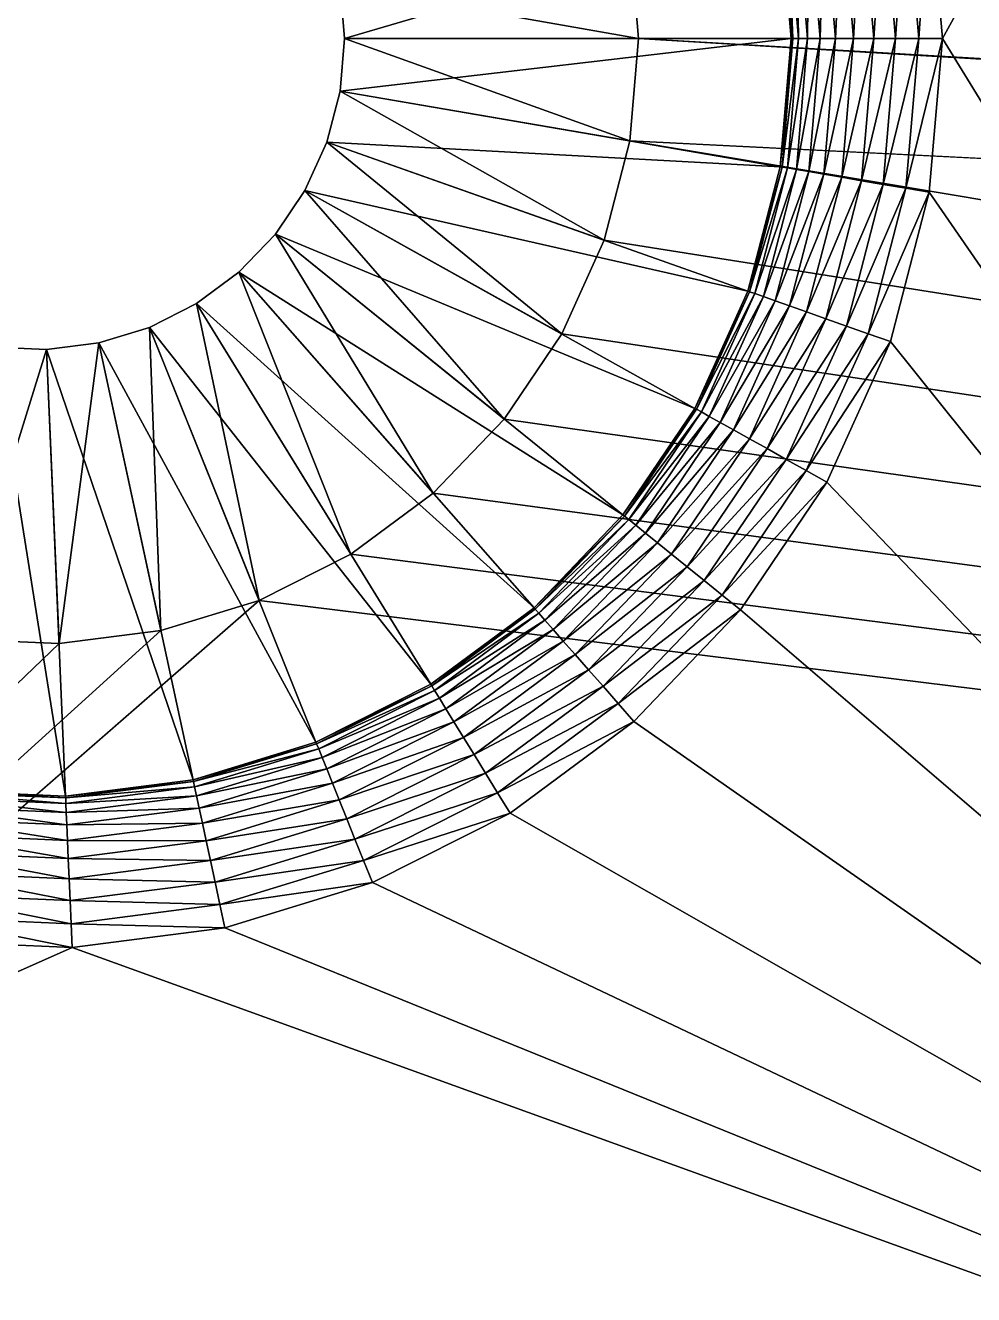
# Model space of a CAD drawing. Header units: millimetres. Extents: x 19.3 to 105.6, y 153.8 to 217.3.
# Drawn here: x 34.46 to 39.44, y 158.64 to 165.29 of the extents above; entities that cross this region are included whole.
import ezdxf

# ---------------------------------------------------------------- set-up
doc = ezdxf.new("R2010")
doc.units = ezdxf.units.MM
doc.layers.get('0').update_dxf_attribs({"color": 132, "linetype": 'CONTINUOUS'})

msp = doc.modelspace()

# ---------------------------------------------------------------- linework, layer by layer
at = {"invisible_edges": 16}
for points in [[(44.3479, 174.436, 19.0436), (39.2742, 165.2222, 19.0436), (39.2056, 166.0281, 19.0436)], [(44.3479, 156.9735, 19.0436), (39.2742, 165.2222, 19.0436), (44.3479, 174.436, 19.0436)], [(35.1743, 168.3259, 21.4312), (87.3128, 164.4221, 21.4312), (34.6401, 168.3943, 21.4312)], [(34.6401, 168.3943, 21.4312), (87.3128, 164.4221, 21.4312), (87.2218, 164.9529, 21.4312)], [(34.6401, 168.3943, 21.4312), (87.2218, 164.9529, 21.4312), (87.2218, 165.4914, 21.4312)], [(87.3128, 164.4221, 21.4312), (35.1743, 168.3259, 21.4312), (35.6892, 168.1682, 21.4312)], [(35.6892, 168.1682, 21.4312), (36.1701, 167.9258, 21.4312), (87.3128, 164.4221, 21.4312)], [(87.3128, 164.4221, 21.4312), (36.1701, 167.9258, 21.4312), (36.603, 167.6055, 21.4312)], [(88.4974, 162.6695, 21.4312), (88.0932, 163.0252, 21.4312), (36.603, 167.6055, 21.4312)], [(36.603, 167.6055, 21.4312), (88.0932, 163.0252, 21.4312), (87.7549, 163.4442, 21.4312)], [(36.9756, 167.2168, 21.4312), (89.4557, 162.1863, 21.4312), (36.603, 167.6055, 21.4312)], [(36.603, 167.6055, 21.4312), (89.4557, 162.1863, 21.4312), (88.956, 162.3871, 21.4312)], [(36.603, 167.6055, 21.4312), (88.956, 162.3871, 21.4312), (88.4974, 162.6695, 21.4312)], [(87.3128, 164.4221, 21.4312), (36.603, 167.6055, 21.4312), (87.4922, 163.9144, 21.4312)], [(87.4922, 163.9144, 21.4312), (36.603, 167.6055, 21.4312), (87.7549, 163.4442, 21.4312)], [(36.9756, 167.2168, 21.4312), (37.2772, 166.7706, 21.4312), (89.4557, 162.1863, 21.4312)], [(89.4557, 162.1863, 21.4312), (37.2772, 166.7706, 21.4312), (37.499, 166.2799, 21.4312)], [(37.499, 166.2799, 21.4312), (37.6347, 165.7587, 21.4312), (89.4557, 162.1863, 21.4312)], [(38.8505, 165.9672, 18.9571), (38.8077, 165.2222, 18.8921), (38.7458, 165.9492, 18.8921)], [(38.9139, 165.2222, 18.9571), (38.8077, 165.2222, 18.8921), (38.8505, 165.9672, 18.9571)], [(38.9639, 165.9866, 19.0048), (38.9139, 165.2222, 18.9571), (38.8505, 165.9672, 18.9571)], [(39.0289, 165.2222, 19.0048), (38.9139, 165.2222, 18.9571), (38.9639, 165.9866, 19.0048)], [(39.0832, 166.0071, 19.0339), (39.0289, 165.2222, 19.0048), (38.9639, 165.9866, 19.0048)], [(39.1501, 165.2222, 19.0339), (39.0289, 165.2222, 19.0048), (39.0832, 166.0071, 19.0339)], [(39.2056, 166.0281, 19.0436), (39.1501, 165.2222, 19.0339), (39.0832, 166.0071, 19.0339)], [(39.2742, 165.2222, 19.0436), (39.1501, 165.2222, 19.0339), (39.2056, 166.0281, 19.0436)], [(38.4616, 165.9005, 18.4952), (38.4902, 165.2222, 18.3741), (38.4329, 165.8956, 18.3741)], [(38.5086, 165.9086, 18.6103), (38.5193, 165.2222, 18.4952), (38.4616, 165.9005, 18.4952)], [(38.5193, 165.2222, 18.4952), (38.4902, 165.2222, 18.3741), (38.4616, 165.9005, 18.4952)], [(38.5727, 165.9196, 18.7165), (38.567, 165.2222, 18.6103), (38.5086, 165.9086, 18.6103)], [(38.567, 165.2222, 18.6103), (38.5193, 165.2222, 18.4952), (38.5086, 165.9086, 18.6103)], [(38.6321, 165.2222, 18.7165), (38.567, 165.2222, 18.6103), (38.5727, 165.9196, 18.7165)], [(38.6524, 165.9332, 18.8112), (38.6321, 165.2222, 18.7165), (38.5727, 165.9196, 18.7165)], [(38.713, 165.2222, 18.8112), (38.6321, 165.2222, 18.7165), (38.6524, 165.9332, 18.8112)], [(38.7458, 165.9492, 18.8921), (38.713, 165.2222, 18.8112), (38.6524, 165.9332, 18.8112)], [(38.8077, 165.2222, 18.8921), (38.713, 165.2222, 18.8112), (38.7458, 165.9492, 18.8921)], [(36.1139, 165.498, 15.8687), (38.4233, 165.8939, 15.8687), (36.1373, 165.2222, 15.8687)], [(36.1373, 165.2222, 15.8687), (38.4233, 165.8939, 15.8687), (38.4805, 165.2222, 15.8687)], [(38.4329, 165.8956, 18.3741), (38.4805, 165.2222, 18.2499), (38.4233, 165.8939, 18.2499)], [(38.4805, 165.2222, 18.2499), (38.4805, 165.2222, 15.8687), (38.4233, 165.8939, 15.8687)], [(38.4805, 165.2222, 18.2499), (38.4233, 165.8939, 15.8687), (38.4233, 165.8939, 18.2499)], [(38.4902, 165.2222, 18.3741), (38.4805, 165.2222, 18.2499), (38.4329, 165.8956, 18.3741)], [(36.1139, 165.498, 19.9326), (37.6804, 165.2222, 19.9326), (37.6347, 165.7587, 19.9326)], [(89.4557, 162.1863, 21.4312), (37.6347, 165.7587, 21.4312), (37.6804, 165.2222, 21.4312)], [(37.6804, 165.2222, 19.9326), (37.6804, 165.2222, 21.4312), (37.6347, 165.7587, 21.4312)], [(37.6804, 165.2222, 19.9326), (37.6347, 165.7587, 21.4312), (37.6347, 165.7587, 19.9326)], [(36.1139, 165.498, 19.9326), (36.1139, 165.498, 15.8687), (36.1373, 165.2222, 15.8687)], [(36.1139, 165.498, 19.9326), (36.1373, 165.2222, 15.8687), (36.1373, 165.2222, 19.9326)], [(36.1373, 165.2222, 19.9326), (37.6804, 165.2222, 19.9326), (36.1139, 165.498, 19.9326)], [(36.1373, 165.2222, 15.8687), (38.4805, 165.2222, 15.8687), (36.1139, 164.9464, 15.8687)], [(36.1139, 164.9464, 15.8687), (38.4805, 165.2222, 15.8687), (38.4233, 164.5504, 15.8687)], [(36.1373, 165.2222, 19.9326), (36.1373, 165.2222, 15.8687), (36.1139, 164.9464, 15.8687)], [(36.1373, 165.2222, 19.9326), (36.1139, 164.9464, 15.8687), (36.1139, 164.9464, 19.9326)], [(36.1139, 164.9464, 19.9326), (37.6347, 164.6856, 19.9326), (36.1373, 165.2222, 19.9326)], [(36.1373, 165.2222, 19.9326), (37.6347, 164.6856, 19.9326), (37.6804, 165.2222, 19.9326)], [(89.9821, 162.0729, 21.4312), (37.6804, 165.2222, 21.4312), (37.6347, 164.6856, 21.4312)], [(37.6347, 164.6856, 19.9326), (37.6804, 165.2222, 21.4312), (37.6804, 165.2222, 19.9326)], [(37.6347, 164.6856, 19.9326), (37.6347, 164.6856, 21.4312), (37.6804, 165.2222, 21.4312)], [(89.4557, 162.1863, 21.4312), (37.6804, 165.2222, 21.4312), (89.9821, 162.0729, 21.4312)], [(38.4233, 164.5504, 18.2499), (38.4233, 164.5504, 15.8687), (38.4805, 165.2222, 15.8687)], [(38.4233, 164.5504, 18.2499), (38.4805, 165.2222, 15.8687), (38.4805, 165.2222, 18.2499)], [(38.4329, 164.5487, 18.3741), (38.4233, 164.5504, 18.2499), (38.4902, 165.2222, 18.3741)], [(38.4902, 165.2222, 18.3741), (38.4233, 164.5504, 18.2499), (38.4805, 165.2222, 18.2499)], [(38.4616, 164.5438, 18.4952), (38.4329, 164.5487, 18.3741), (38.5193, 165.2222, 18.4952)], [(38.5193, 165.2222, 18.4952), (38.4329, 164.5487, 18.3741), (38.4902, 165.2222, 18.3741)], [(38.5086, 164.5357, 18.6103), (38.4616, 164.5438, 18.4952), (38.567, 165.2222, 18.6103)], [(38.567, 165.2222, 18.6103), (38.4616, 164.5438, 18.4952), (38.5193, 165.2222, 18.4952)], [(38.5727, 164.5247, 18.7165), (38.5086, 164.5357, 18.6103), (38.6321, 165.2222, 18.7165)], [(38.6321, 165.2222, 18.7165), (38.5086, 164.5357, 18.6103), (38.567, 165.2222, 18.6103)], [(38.6524, 164.5111, 18.8112), (38.5727, 164.5247, 18.7165), (38.713, 165.2222, 18.8112)], [(38.713, 165.2222, 18.8112), (38.5727, 164.5247, 18.7165), (38.6321, 165.2222, 18.7165)], [(38.7458, 164.4951, 18.8921), (38.6524, 164.5111, 18.8112), (38.8077, 165.2222, 18.8921)], [(38.8077, 165.2222, 18.8921), (38.6524, 164.5111, 18.8112), (38.713, 165.2222, 18.8112)], [(38.8505, 164.4771, 18.9571), (38.7458, 164.4951, 18.8921), (38.9139, 165.2222, 18.9571)], [(38.9139, 165.2222, 18.9571), (38.7458, 164.4951, 18.8921), (38.8077, 165.2222, 18.8921)], [(38.9639, 164.4577, 19.0048), (38.8505, 164.4771, 18.9571), (39.0289, 165.2222, 19.0048)], [(39.0289, 165.2222, 19.0048), (38.8505, 164.4771, 18.9571), (38.9139, 165.2222, 18.9571)], [(39.0832, 164.4372, 19.0339), (38.9639, 164.4577, 19.0048), (39.1501, 165.2222, 19.0339)], [(39.1501, 165.2222, 19.0339), (38.9639, 164.4577, 19.0048), (39.0289, 165.2222, 19.0048)], [(39.2056, 164.4162, 19.0436), (39.0832, 164.4372, 19.0339), (39.2742, 165.2222, 19.0436)], [(39.2742, 165.2222, 19.0436), (39.0832, 164.4372, 19.0339), (39.1501, 165.2222, 19.0339)], [(44.3479, 156.9735, 19.0436), (39.2056, 164.4162, 19.0436), (39.2742, 165.2222, 19.0436)], [(36.1139, 164.9464, 15.8687), (38.4233, 164.5504, 15.8687), (36.0441, 164.6785, 15.8687)], [(36.1139, 164.9464, 19.9326), (36.1139, 164.9464, 15.8687), (36.0441, 164.6785, 15.8687)], [(36.1139, 164.9464, 19.9326), (36.0441, 164.6785, 15.8687), (36.0441, 164.6785, 19.9326)], [(36.0441, 164.6785, 19.9326), (37.499, 164.1644, 19.9326), (36.1139, 164.9464, 19.9326)], [(36.1139, 164.9464, 19.9326), (37.499, 164.1644, 19.9326), (37.6347, 164.6856, 19.9326)], [(36.0441, 164.6785, 15.8687), (38.2534, 163.8979, 15.8687), (35.9301, 164.4263, 15.8687)], [(36.0441, 164.6785, 19.9326), (36.0441, 164.6785, 15.8687), (35.9301, 164.4263, 15.8687)], [(36.0441, 164.6785, 19.9326), (35.9301, 164.4263, 15.8687), (35.9301, 164.4263, 19.9326)], [(35.9301, 164.4263, 19.9326), (37.2772, 163.6737, 19.9326), (36.0441, 164.6785, 19.9326)], [(36.0441, 164.6785, 15.8687), (38.4233, 164.5504, 15.8687), (38.2534, 163.8979, 15.8687)], [(36.0441, 164.6785, 19.9326), (37.2772, 163.6737, 19.9326), (37.499, 164.1644, 19.9326)], [(98.025, 154.5859, 21.4312), (37.6347, 164.6856, 21.4312), (37.499, 164.1644, 21.4312)], [(37.499, 164.1644, 19.9326), (37.499, 164.1644, 21.4312), (37.6347, 164.6856, 21.4312)], [(37.499, 164.1644, 19.9326), (37.6347, 164.6856, 21.4312), (37.6347, 164.6856, 19.9326)], [(89.9821, 162.0729, 21.4312), (37.6347, 164.6856, 21.4312), (98.025, 154.5859, 21.4312)], [(38.2534, 163.8979, 18.2499), (38.2534, 163.8979, 15.8687), (38.4233, 164.5504, 15.8687)], [(38.2534, 163.8979, 18.2499), (38.4233, 164.5504, 15.8687), (38.4233, 164.5504, 18.2499)], [(38.4329, 164.5487, 18.3741), (38.2534, 163.8979, 18.2499), (38.4233, 164.5504, 18.2499)], [(38.2626, 163.8946, 18.3741), (38.2534, 163.8979, 18.2499), (38.4329, 164.5487, 18.3741)], [(38.4616, 164.5438, 18.4952), (38.2626, 163.8946, 18.3741), (38.4329, 164.5487, 18.3741)], [(38.29, 163.8849, 18.4952), (38.2626, 163.8946, 18.3741), (38.4616, 164.5438, 18.4952)], [(38.5086, 164.5357, 18.6103), (38.29, 163.8849, 18.4952), (38.4616, 164.5438, 18.4952)], [(38.335, 163.8691, 18.6103), (38.29, 163.8849, 18.4952), (38.5086, 164.5357, 18.6103)], [(38.5727, 164.5247, 18.7165), (38.335, 163.8691, 18.6103), (38.5086, 164.5357, 18.6103)], [(38.3963, 163.8474, 18.7165), (38.335, 163.8691, 18.6103), (38.5727, 164.5247, 18.7165)], [(38.6524, 164.5111, 18.8112), (38.3963, 163.8474, 18.7165), (38.5727, 164.5247, 18.7165)], [(38.4726, 163.8204, 18.8112), (38.3963, 163.8474, 18.7165), (38.6524, 164.5111, 18.8112)], [(38.7458, 164.4951, 18.8921), (38.4726, 163.8204, 18.8112), (38.6524, 164.5111, 18.8112)], [(38.5619, 163.7889, 18.8921), (38.4726, 163.8204, 18.8112), (38.7458, 164.4951, 18.8921)], [(38.8505, 164.4771, 18.9571), (38.5619, 163.7889, 18.8921), (38.7458, 164.4951, 18.8921)], [(38.662, 163.7535, 18.9571), (38.5619, 163.7889, 18.8921), (38.8505, 164.4771, 18.9571)], [(38.9639, 164.4577, 19.0048), (38.662, 163.7535, 18.9571), (38.8505, 164.4771, 18.9571)], [(38.7705, 163.7152, 19.0048), (38.662, 163.7535, 18.9571), (38.9639, 164.4577, 19.0048)], [(39.0832, 164.4372, 19.0339), (38.7705, 163.7152, 19.0048), (38.9639, 164.4577, 19.0048)], [(38.8847, 163.6748, 19.0339), (38.7705, 163.7152, 19.0048), (39.0832, 164.4372, 19.0339)], [(39.2056, 164.4162, 19.0436), (38.8847, 163.6748, 19.0339), (39.0832, 164.4372, 19.0339)], [(35.9301, 164.4263, 15.8687), (37.9757, 163.2835, 15.8687), (35.7751, 164.1969, 15.8687)], [(35.9301, 164.4263, 19.9326), (35.9301, 164.4263, 15.8687), (35.7751, 164.1969, 15.8687)], [(35.9301, 164.4263, 19.9326), (35.7751, 164.1969, 15.8687), (35.7751, 164.1969, 19.9326)], [(35.7751, 164.1969, 19.9326), (36.9756, 163.2276, 19.9326), (35.9301, 164.4263, 19.9326)], [(35.9301, 164.4263, 15.8687), (38.2534, 163.8979, 15.8687), (37.9757, 163.2835, 15.8687)], [(35.9301, 164.4263, 19.9326), (36.9756, 163.2276, 19.9326), (37.2772, 163.6737, 19.9326)], [(39.0018, 163.6335, 19.0436), (38.8847, 163.6748, 19.0339), (39.2056, 164.4162, 19.0436)], [(39.0018, 163.6335, 19.0436), (39.2056, 164.4162, 19.0436), (44.3479, 156.9735, 19.0436)], [(35.7751, 164.1969, 15.8687), (37.5981, 162.7249, 15.8687), (35.5836, 163.9971, 15.8687)], [(35.7751, 164.1969, 19.9326), (35.7751, 164.1969, 15.8687), (35.5836, 163.9971, 15.8687)], [(35.7751, 164.1969, 19.9326), (35.5836, 163.9971, 15.8687), (35.5836, 163.9971, 19.9326)], [(35.5836, 163.9971, 19.9326), (36.603, 162.8388, 19.9326), (35.7751, 164.1969, 19.9326)], [(35.7751, 164.1969, 15.8687), (37.9757, 163.2835, 15.8687), (37.5981, 162.7249, 15.8687)], [(35.7751, 164.1969, 19.9326), (36.603, 162.8388, 19.9326), (36.9756, 163.2276, 19.9326)], [(37.499, 164.1644, 21.4312), (37.2772, 163.6737, 21.4312), (98.025, 154.5859, 21.4312)], [(37.2772, 163.6737, 19.9326), (37.2772, 163.6737, 21.4312), (37.499, 164.1644, 21.4312)], [(37.2772, 163.6737, 19.9326), (37.499, 164.1644, 21.4312), (37.499, 164.1644, 19.9326)], [(35.5836, 163.9971, 15.8687), (37.1316, 162.2381, 15.8687), (35.361, 163.8325, 15.8687)], [(35.5836, 163.9971, 19.9326), (35.5836, 163.9971, 15.8687), (35.361, 163.8325, 15.8687)], [(35.5836, 163.9971, 19.9326), (35.361, 163.8325, 15.8687), (35.361, 163.8325, 19.9326)], [(35.361, 163.8325, 19.9326), (36.1701, 162.5185, 19.9326), (35.5836, 163.9971, 19.9326)], [(35.5836, 163.9971, 15.8687), (37.5981, 162.7249, 15.8687), (37.1316, 162.2381, 15.8687)], [(35.5836, 163.9971, 19.9326), (36.1701, 162.5185, 19.9326), (36.603, 162.8388, 19.9326)], [(37.9757, 163.2835, 18.2499), (37.9757, 163.2835, 15.8687), (38.2534, 163.8979, 15.8687)], [(37.9757, 163.2835, 18.2499), (38.2534, 163.8979, 15.8687), (38.2534, 163.8979, 18.2499)], [(38.2626, 163.8946, 18.3741), (37.9757, 163.2835, 18.2499), (38.2534, 163.8979, 18.2499)], [(37.9842, 163.2787, 18.3741), (37.9757, 163.2835, 18.2499), (38.2626, 163.8946, 18.3741)], [(38.29, 163.8849, 18.4952), (37.9842, 163.2787, 18.3741), (38.2626, 163.8946, 18.3741)], [(38.0096, 163.2646, 18.4952), (37.9842, 163.2787, 18.3741), (38.29, 163.8849, 18.4952)], [(38.335, 163.8691, 18.6103), (38.0096, 163.2646, 18.4952), (38.29, 163.8849, 18.4952)], [(38.0512, 163.2413, 18.6103), (38.0096, 163.2646, 18.4952), (38.335, 163.8691, 18.6103)], [(38.3963, 163.8474, 18.7165), (38.0512, 163.2413, 18.6103), (38.335, 163.8691, 18.6103)], [(38.108, 163.2096, 18.7165), (38.0512, 163.2413, 18.6103), (38.3963, 163.8474, 18.7165)], [(38.4726, 163.8204, 18.8112), (38.108, 163.2096, 18.7165), (38.3963, 163.8474, 18.7165)], [(35.361, 163.8325, 15.8687), (36.5896, 161.8372, 15.8687), (35.1139, 163.7079, 15.8687)], [(35.361, 163.8325, 19.9326), (35.361, 163.8325, 15.8687), (35.1139, 163.7079, 15.8687)], [(35.361, 163.8325, 19.9326), (35.1139, 163.7079, 15.8687), (35.1139, 163.7079, 19.9326)], [(35.1139, 163.7079, 19.9326), (35.6892, 162.2761, 19.9326), (35.361, 163.8325, 19.9326)], [(35.361, 163.8325, 15.8687), (37.1316, 162.2381, 15.8687), (36.5896, 161.8372, 15.8687)], [(35.361, 163.8325, 19.9326), (35.6892, 162.2761, 19.9326), (36.1701, 162.5185, 19.9326)], [(38.1787, 163.1701, 18.8112), (38.108, 163.2096, 18.7165), (38.4726, 163.8204, 18.8112)], [(38.5619, 163.7889, 18.8921), (38.1787, 163.1701, 18.8112), (38.4726, 163.8204, 18.8112)], [(38.2613, 163.1239, 18.8921), (38.1787, 163.1701, 18.8112), (38.5619, 163.7889, 18.8921)], [(38.662, 163.7535, 18.9571), (38.2613, 163.1239, 18.8921), (38.5619, 163.7889, 18.8921)], [(35.1139, 163.7079, 15.8687), (35.9875, 161.5337, 15.8687), (34.8492, 163.6268, 15.8687)], [(35.1139, 163.7079, 19.9326), (35.1139, 163.7079, 15.8687), (34.8492, 163.6268, 15.8687)], [(35.1139, 163.7079, 19.9326), (34.8492, 163.6268, 15.8687), (34.8492, 163.6268, 19.9326)], [(34.8492, 163.6268, 19.9326), (35.1743, 162.1184, 19.9326), (35.1139, 163.7079, 19.9326)], [(35.1139, 163.7079, 15.8687), (36.5896, 161.8372, 15.8687), (35.9875, 161.5337, 15.8687)], [(35.1139, 163.7079, 19.9326), (35.1743, 162.1184, 19.9326), (35.6892, 162.2761, 19.9326)], [(38.3541, 163.0722, 18.9571), (38.2613, 163.1239, 18.8921), (38.662, 163.7535, 18.9571)], [(38.7705, 163.7152, 19.0048), (38.3541, 163.0722, 18.9571), (38.662, 163.7535, 18.9571)], [(38.4545, 163.016, 19.0048), (38.3541, 163.0722, 18.9571), (38.7705, 163.7152, 19.0048)], [(38.8847, 163.6748, 19.0339), (38.4545, 163.016, 19.0048), (38.7705, 163.7152, 19.0048)], [(98.025, 154.5859, 21.4312), (37.2772, 163.6737, 21.4312), (36.9756, 163.2276, 21.4312)], [(36.9756, 163.2276, 19.9326), (36.9756, 163.2276, 21.4312), (37.2772, 163.6737, 21.4312)], [(36.9756, 163.2276, 19.9326), (37.2772, 163.6737, 21.4312), (37.2772, 163.6737, 19.9326)], [(38.5602, 162.957, 19.0339), (38.4545, 163.016, 19.0048), (38.8847, 163.6748, 19.0339)], [(39.0018, 163.6335, 19.0436), (38.5602, 162.957, 19.0339), (38.8847, 163.6748, 19.0339)], [(34.2981, 163.6034, 15.8687), (34.6741, 161.2506, 15.8687), (34.0005, 161.2793, 15.8687)], [(34.2981, 163.6034, 19.9326), (34.1021, 162.0729, 19.9326), (34.5746, 163.5917, 19.9326)], [(34.5746, 163.5917, 19.9326), (34.1021, 162.0729, 19.9326), (34.6401, 162.05, 19.9326)], [(34.5746, 163.5917, 15.8687), (34.6741, 161.2506, 15.8687), (34.2981, 163.6034, 15.8687)], [(34.5746, 163.5917, 19.9326), (34.5746, 163.5917, 15.8687), (34.2981, 163.6034, 15.8687)], [(34.5746, 163.5917, 19.9326), (34.2981, 163.6034, 15.8687), (34.2981, 163.6034, 19.9326)], [(34.8492, 163.6268, 15.8687), (35.3428, 161.3363, 15.8687), (34.5746, 163.5917, 15.8687)], [(34.8492, 163.6268, 19.9326), (34.8492, 163.6268, 15.8687), (34.5746, 163.5917, 15.8687)], [(34.8492, 163.6268, 19.9326), (34.5746, 163.5917, 15.8687), (34.5746, 163.5917, 19.9326)], [(34.5746, 163.5917, 19.9326), (34.6401, 162.05, 19.9326), (34.8492, 163.6268, 19.9326)], [(34.5746, 163.5917, 15.8687), (35.3428, 161.3363, 15.8687), (34.6741, 161.2506, 15.8687)], [(34.8492, 163.6268, 19.9326), (34.6401, 162.05, 19.9326), (35.1743, 162.1184, 19.9326)], [(34.8492, 163.6268, 15.8687), (35.9875, 161.5337, 15.8687), (35.3428, 161.3363, 15.8687)], [(38.6687, 162.8964, 19.0436), (38.5602, 162.957, 19.0339), (39.0018, 163.6335, 19.0436)], [(44.3479, 156.9735, 19.0436), (38.6687, 162.8964, 19.0436), (39.0018, 163.6335, 19.0436)], [(37.5981, 162.7249, 18.2499), (37.5981, 162.7249, 15.8687), (37.9757, 163.2835, 15.8687)], [(37.5981, 162.7249, 18.2499), (37.9757, 163.2835, 15.8687), (37.9757, 163.2835, 18.2499)], [(37.9842, 163.2787, 18.3741), (37.5981, 162.7249, 18.2499), (37.9757, 163.2835, 18.2499)], [(37.6058, 162.7188, 18.3741), (37.5981, 162.7249, 18.2499), (37.9842, 163.2787, 18.3741)], [(38.0096, 163.2646, 18.4952), (37.6058, 162.7188, 18.3741), (37.9842, 163.2787, 18.3741)], [(37.6284, 162.7005, 18.4952), (37.6058, 162.7188, 18.3741), (38.0096, 163.2646, 18.4952)], [(38.0512, 163.2413, 18.6103), (37.6284, 162.7005, 18.4952), (38.0096, 163.2646, 18.4952)], [(37.6655, 162.6706, 18.6103), (37.6284, 162.7005, 18.4952), (38.0512, 163.2413, 18.6103)], [(38.108, 163.2096, 18.7165), (37.6655, 162.6706, 18.6103), (38.0512, 163.2413, 18.6103)], [(98.025, 154.5859, 21.4312), (36.9756, 163.2276, 21.4312), (36.603, 162.8388, 21.4312)], [(36.603, 162.8388, 19.9326), (36.603, 162.8388, 21.4312), (36.9756, 163.2276, 21.4312)], [(36.603, 162.8388, 19.9326), (36.9756, 163.2276, 21.4312), (36.9756, 163.2276, 19.9326)], [(37.7161, 162.6297, 18.7165), (37.6655, 162.6706, 18.6103), (38.108, 163.2096, 18.7165)], [(38.1787, 163.1701, 18.8112), (37.7161, 162.6297, 18.7165), (38.108, 163.2096, 18.7165)], [(37.779, 162.5789, 18.8112), (37.7161, 162.6297, 18.7165), (38.1787, 163.1701, 18.8112)], [(38.2613, 163.1239, 18.8921), (37.779, 162.5789, 18.8112), (38.1787, 163.1701, 18.8112)], [(37.8527, 162.5194, 18.8921), (37.779, 162.5789, 18.8112), (38.2613, 163.1239, 18.8921)], [(38.3541, 163.0722, 18.9571), (37.8527, 162.5194, 18.8921), (38.2613, 163.1239, 18.8921)], [(37.9353, 162.4527, 18.9571), (37.8527, 162.5194, 18.8921), (38.3541, 163.0722, 18.9571)], [(38.4545, 163.016, 19.0048), (37.9353, 162.4527, 18.9571), (38.3541, 163.0722, 18.9571)], [(38.0249, 162.3804, 19.0048), (37.9353, 162.4527, 18.9571), (38.4545, 163.016, 19.0048)], [(38.5602, 162.957, 19.0339), (38.0249, 162.3804, 19.0048), (38.4545, 163.016, 19.0048)], [(38.1191, 162.3043, 19.0339), (38.0249, 162.3804, 19.0048), (38.5602, 162.957, 19.0339)], [(38.6687, 162.8964, 19.0436), (38.1191, 162.3043, 19.0339), (38.5602, 162.957, 19.0339)], [(36.603, 162.8388, 21.4312), (36.1701, 162.5185, 21.4312), (98.025, 154.5859, 21.4312)], [(36.1701, 162.5185, 19.9326), (36.1701, 162.5185, 21.4312), (36.603, 162.8388, 21.4312)], [(36.1701, 162.5185, 19.9326), (36.603, 162.8388, 21.4312), (36.603, 162.8388, 19.9326)], [(38.2157, 162.2263, 19.0436), (38.1191, 162.3043, 19.0339), (38.6687, 162.8964, 19.0436)], [(44.3479, 156.9735, 19.0436), (38.2157, 162.2263, 19.0436), (38.6687, 162.8964, 19.0436)], [(37.1316, 162.2381, 18.2499), (37.1316, 162.2381, 15.8687), (37.5981, 162.7249, 15.8687)], [(37.1316, 162.2381, 18.2499), (37.5981, 162.7249, 15.8687), (37.5981, 162.7249, 18.2499)], [(37.6058, 162.7188, 18.3741), (37.1316, 162.2381, 18.2499), (37.5981, 162.7249, 18.2499)], [(37.1381, 162.2308, 18.3741), (37.1316, 162.2381, 18.2499), (37.6058, 162.7188, 18.3741)], [(37.6284, 162.7005, 18.4952), (37.1381, 162.2308, 18.3741), (37.6058, 162.7188, 18.3741)], [(37.1573, 162.209, 18.4952), (37.1381, 162.2308, 18.3741), (37.6284, 162.7005, 18.4952)], [(37.6655, 162.6706, 18.6103), (37.1573, 162.209, 18.4952), (37.6284, 162.7005, 18.4952)], [(37.1888, 162.1732, 18.6103), (37.1573, 162.209, 18.4952), (37.6655, 162.6706, 18.6103)], [(37.7161, 162.6297, 18.7165), (37.1888, 162.1732, 18.6103), (37.6655, 162.6706, 18.6103)], [(37.2318, 162.1244, 18.7165), (37.1888, 162.1732, 18.6103), (37.7161, 162.6297, 18.7165)], [(37.779, 162.5789, 18.8112), (37.2318, 162.1244, 18.7165), (37.7161, 162.6297, 18.7165)], [(37.2852, 162.0636, 18.8112), (37.2318, 162.1244, 18.7165), (37.779, 162.5789, 18.8112)], [(37.8527, 162.5194, 18.8921), (37.2852, 162.0636, 18.8112), (37.779, 162.5789, 18.8112)], [(98.025, 154.5859, 21.4312), (36.1701, 162.5185, 21.4312), (35.6892, 162.2761, 21.4312)], [(35.6892, 162.2761, 19.9326), (35.6892, 162.2761, 21.4312), (36.1701, 162.5185, 21.4312)], [(35.6892, 162.2761, 19.9326), (36.1701, 162.5185, 21.4312), (36.1701, 162.5185, 19.9326)], [(37.3478, 161.9925, 18.8921), (37.2852, 162.0636, 18.8112), (37.8527, 162.5194, 18.8921)], [(37.9353, 162.4527, 18.9571), (37.3478, 161.9925, 18.8921), (37.8527, 162.5194, 18.8921)], [(37.418, 161.9128, 18.9571), (37.3478, 161.9925, 18.8921), (37.9353, 162.4527, 18.9571)], [(38.0249, 162.3804, 19.0048), (37.418, 161.9128, 18.9571), (37.9353, 162.4527, 18.9571)], [(37.494, 161.8264, 19.0048), (37.418, 161.9128, 18.9571), (38.0249, 162.3804, 19.0048)], [(38.1191, 162.3043, 19.0339), (37.494, 161.8264, 19.0048), (38.0249, 162.3804, 19.0048)], [(37.574, 161.7355, 19.0339), (37.494, 161.8264, 19.0048), (38.1191, 162.3043, 19.0339)], [(38.2157, 162.2263, 19.0436), (37.574, 161.7355, 19.0339), (38.1191, 162.3043, 19.0339)], [(98.025, 154.5859, 21.4312), (35.6892, 162.2761, 21.4312), (26.8657, 154.5859, 21.4312)], [(26.8657, 154.5859, 21.4312), (35.6892, 162.2761, 21.4312), (35.1743, 162.1184, 21.4312)], [(35.1743, 162.1184, 19.9326), (35.1743, 162.1184, 21.4312), (35.6892, 162.2761, 21.4312)], [(35.1743, 162.1184, 19.9326), (35.6892, 162.2761, 21.4312), (35.6892, 162.2761, 19.9326)], [(36.5896, 161.8372, 18.2499), (36.5896, 161.8372, 15.8687), (37.1316, 162.2381, 15.8687)], [(36.5896, 161.8372, 18.2499), (37.1316, 162.2381, 15.8687), (37.1316, 162.2381, 18.2499)], [(37.1381, 162.2308, 18.3741), (36.5896, 161.8372, 18.2499), (37.1316, 162.2381, 18.2499)], [(36.5947, 161.8289, 18.3741), (36.5896, 161.8372, 18.2499), (37.1381, 162.2308, 18.3741)], [(37.1573, 162.209, 18.4952), (36.5947, 161.8289, 18.3741), (37.1381, 162.2308, 18.3741)], [(36.6099, 161.8042, 18.4952), (36.5947, 161.8289, 18.3741), (37.1573, 162.209, 18.4952)], [(37.1888, 162.1732, 18.6103), (36.6099, 161.8042, 18.4952), (37.1573, 162.209, 18.4952)], [(36.6349, 161.7636, 18.6103), (36.6099, 161.8042, 18.4952), (37.1888, 162.1732, 18.6103)], [(37.2318, 162.1244, 18.7165), (36.6349, 161.7636, 18.6103), (37.1888, 162.1732, 18.6103)], [(37.656, 161.6423, 19.0436), (37.574, 161.7355, 19.0339), (38.2157, 162.2263, 19.0436)], [(37.656, 161.6423, 19.0436), (38.2157, 162.2263, 19.0436), (44.3479, 156.9735, 19.0436)], [(26.8657, 154.5859, 21.4312), (35.1743, 162.1184, 21.4312), (34.6401, 162.05, 21.4312)], [(34.6401, 162.05, 19.9326), (34.6401, 162.05, 21.4312), (35.1743, 162.1184, 21.4312)], [(34.6401, 162.05, 19.9326), (35.1743, 162.1184, 21.4312), (35.1743, 162.1184, 19.9326)], [(36.669, 161.7081, 18.7165), (36.6349, 161.7636, 18.6103), (37.2318, 162.1244, 18.7165)], [(37.2852, 162.0636, 18.8112), (36.669, 161.7081, 18.7165), (37.2318, 162.1244, 18.7165)], [(34.1021, 162.0729, 21.4312), (26.8657, 154.5859, 21.4312), (34.6401, 162.05, 21.4312)], [(34.1021, 162.0729, 19.9326), (34.1021, 162.0729, 21.4312), (34.6401, 162.05, 21.4312)], [(34.1021, 162.0729, 19.9326), (34.6401, 162.05, 21.4312), (34.6401, 162.05, 19.9326)], [(36.7114, 161.6393, 18.8112), (36.669, 161.7081, 18.7165), (37.2852, 162.0636, 18.8112)], [(37.3478, 161.9925, 18.8921), (36.7114, 161.6393, 18.8112), (37.2852, 162.0636, 18.8112)], [(36.7611, 161.5586, 18.8921), (36.7114, 161.6393, 18.8112), (37.3478, 161.9925, 18.8921)], [(37.418, 161.9128, 18.9571), (36.7611, 161.5586, 18.8921), (37.3478, 161.9925, 18.8921)], [(36.8168, 161.4682, 18.9571), (36.7611, 161.5586, 18.8921), (37.418, 161.9128, 18.9571)], [(37.494, 161.8264, 19.0048), (36.8168, 161.4682, 18.9571), (37.418, 161.9128, 18.9571)], [(35.9875, 161.5337, 18.2499), (35.9875, 161.5337, 15.8687), (36.5896, 161.8372, 15.8687)], [(35.9875, 161.5337, 18.2499), (36.5896, 161.8372, 15.8687), (36.5896, 161.8372, 18.2499)], [(36.5947, 161.8289, 18.3741), (35.9875, 161.5337, 18.2499), (36.5896, 161.8372, 18.2499)], [(35.9912, 161.5246, 18.3741), (35.9875, 161.5337, 18.2499), (36.5947, 161.8289, 18.3741)], [(36.6099, 161.8042, 18.4952), (35.9912, 161.5246, 18.3741), (36.5947, 161.8289, 18.3741)], [(36.002, 161.4977, 18.4952), (35.9912, 161.5246, 18.3741), (36.6099, 161.8042, 18.4952)], [(36.6349, 161.7636, 18.6103), (36.002, 161.4977, 18.4952), (36.6099, 161.8042, 18.4952)], [(36.8771, 161.3702, 19.0048), (36.8168, 161.4682, 18.9571), (37.494, 161.8264, 19.0048)], [(37.574, 161.7355, 19.0339), (36.8771, 161.3702, 19.0048), (37.494, 161.8264, 19.0048)], [(36.0198, 161.4534, 18.6103), (36.002, 161.4977, 18.4952), (36.6349, 161.7636, 18.6103)], [(36.669, 161.7081, 18.7165), (36.0198, 161.4534, 18.6103), (36.6349, 161.7636, 18.6103)], [(36.044, 161.3931, 18.7165), (36.0198, 161.4534, 18.6103), (36.669, 161.7081, 18.7165)], [(36.7114, 161.6393, 18.8112), (36.044, 161.3931, 18.7165), (36.669, 161.7081, 18.7165)], [(36.9406, 161.2671, 19.0339), (36.8771, 161.3702, 19.0048), (37.574, 161.7355, 19.0339)], [(37.656, 161.6423, 19.0436), (36.9406, 161.2671, 19.0339), (37.574, 161.7355, 19.0339)], [(36.0742, 161.318, 18.8112), (36.044, 161.3931, 18.7165), (36.7114, 161.6393, 18.8112)], [(36.7611, 161.5586, 18.8921), (36.0742, 161.318, 18.8112), (36.7114, 161.6393, 18.8112)], [(37.0057, 161.1613, 19.0436), (36.9406, 161.2671, 19.0339), (37.656, 161.6423, 19.0436)], [(37.0057, 161.1613, 19.0436), (37.656, 161.6423, 19.0436), (44.3479, 156.9735, 19.0436)], [(35.3428, 161.3363, 18.2499), (35.3428, 161.3363, 15.8687), (35.9875, 161.5337, 15.8687)], [(35.3428, 161.3363, 18.2499), (35.9875, 161.5337, 15.8687), (35.9875, 161.5337, 18.2499)], [(35.9912, 161.5246, 18.3741), (35.3428, 161.3363, 18.2499), (35.9875, 161.5337, 18.2499)], [(35.3449, 161.3267, 18.3741), (35.3428, 161.3363, 18.2499), (35.9912, 161.5246, 18.3741)], [(36.002, 161.4977, 18.4952), (35.3449, 161.3267, 18.3741), (35.9912, 161.5246, 18.3741)], [(36.1095, 161.2301, 18.8921), (36.0742, 161.318, 18.8112), (36.7611, 161.5586, 18.8921)], [(36.8168, 161.4682, 18.9571), (36.1095, 161.2301, 18.8921), (36.7611, 161.5586, 18.8921)], [(35.351, 161.2983, 18.4952), (35.3449, 161.3267, 18.3741), (36.002, 161.4977, 18.4952)], [(36.0198, 161.4534, 18.6103), (35.351, 161.2983, 18.4952), (36.002, 161.4977, 18.4952)], [(35.3611, 161.2517, 18.6103), (35.351, 161.2983, 18.4952), (36.0198, 161.4534, 18.6103)], [(36.044, 161.3931, 18.7165), (35.3611, 161.2517, 18.6103), (36.0198, 161.4534, 18.6103)], [(36.1491, 161.1316, 18.9571), (36.1095, 161.2301, 18.8921), (36.8168, 161.4682, 18.9571)], [(36.8771, 161.3702, 19.0048), (36.1491, 161.1316, 18.9571), (36.8168, 161.4682, 18.9571)], [(35.3748, 161.1881, 18.7165), (35.3611, 161.2517, 18.6103), (36.044, 161.3931, 18.7165)], [(36.0742, 161.318, 18.8112), (35.3748, 161.1881, 18.7165), (36.044, 161.3931, 18.7165)], [(34.6741, 161.2506, 18.2499), (34.6741, 161.2506, 15.8687), (35.3428, 161.3363, 15.8687)], [(34.6741, 161.2506, 18.2499), (35.3428, 161.3363, 15.8687), (35.3428, 161.3363, 18.2499)], [(35.3449, 161.3267, 18.3741), (34.6741, 161.2506, 18.2499), (35.3428, 161.3363, 18.2499)], [(34.6745, 161.2409, 18.3741), (34.6741, 161.2506, 18.2499), (35.3449, 161.3267, 18.3741)], [(35.351, 161.2983, 18.4952), (34.6745, 161.2409, 18.3741), (35.3449, 161.3267, 18.3741)], [(35.3918, 161.109, 18.8112), (35.3748, 161.1881, 18.7165), (36.0742, 161.318, 18.8112)], [(36.1095, 161.2301, 18.8921), (35.3918, 161.109, 18.8112), (36.0742, 161.318, 18.8112)], [(36.192, 161.0248, 19.0048), (36.1491, 161.1316, 18.9571), (36.8771, 161.3702, 19.0048)], [(36.9406, 161.2671, 19.0339), (36.192, 161.0248, 19.0048), (36.8771, 161.3702, 19.0048)], [(33.9895, 161.1934, 18.6103), (33.9955, 161.2407, 18.4952), (34.6778, 161.1642, 18.6103)], [(33.9955, 161.2407, 18.4952), (33.9992, 161.2696, 18.3741), (34.6757, 161.2118, 18.4952)], [(34.6778, 161.1642, 18.6103), (33.9955, 161.2407, 18.4952), (34.6757, 161.2118, 18.4952)], [(33.9992, 161.2696, 18.3741), (34.0005, 161.2793, 18.2499), (34.6745, 161.2409, 18.3741)], [(34.6757, 161.2118, 18.4952), (33.9992, 161.2696, 18.3741), (34.6745, 161.2409, 18.3741)], [(34.0005, 161.2793, 18.2499), (34.0005, 161.2793, 15.8687), (34.6741, 161.2506, 15.8687)], [(34.0005, 161.2793, 18.2499), (34.6741, 161.2506, 15.8687), (34.6741, 161.2506, 18.2499)], [(34.6745, 161.2409, 18.3741), (34.0005, 161.2793, 18.2499), (34.6741, 161.2506, 18.2499)], [(34.6757, 161.2118, 18.4952), (34.6745, 161.2409, 18.3741), (35.351, 161.2983, 18.4952)], [(35.3611, 161.2517, 18.6103), (34.6757, 161.2118, 18.4952), (35.351, 161.2983, 18.4952)], [(34.6778, 161.1642, 18.6103), (34.6757, 161.2118, 18.4952), (35.3611, 161.2517, 18.6103)], [(35.3748, 161.1881, 18.7165), (34.6778, 161.1642, 18.6103), (35.3611, 161.2517, 18.6103)], [(36.2372, 160.9124, 19.0339), (36.192, 161.0248, 19.0048), (36.9406, 161.2671, 19.0339)], [(37.0057, 161.1613, 19.0436), (36.2372, 160.9124, 19.0339), (36.9406, 161.2671, 19.0339)], [(33.9812, 161.1289, 18.7165), (33.9895, 161.1934, 18.6103), (34.6805, 161.0992, 18.7165)], [(34.6805, 161.0992, 18.7165), (33.9895, 161.1934, 18.6103), (34.6778, 161.1642, 18.6103)], [(34.6805, 161.0992, 18.7165), (34.6778, 161.1642, 18.6103), (35.3748, 161.1881, 18.7165)], [(35.3918, 161.109, 18.8112), (34.6805, 161.0992, 18.7165), (35.3748, 161.1881, 18.7165)], [(35.4118, 161.0164, 18.8921), (35.3918, 161.109, 18.8112), (36.1095, 161.2301, 18.8921)], [(36.1491, 161.1316, 18.9571), (35.4118, 161.0164, 18.8921), (36.1095, 161.2301, 18.8921)], [(33.9709, 161.0486, 18.8112), (33.9812, 161.1289, 18.7165), (34.684, 161.0184, 18.8112)], [(34.684, 161.0184, 18.8112), (33.9812, 161.1289, 18.7165), (34.6805, 161.0992, 18.7165)], [(34.684, 161.0184, 18.8112), (34.6805, 161.0992, 18.7165), (35.3918, 161.109, 18.8112)], [(35.4118, 161.0164, 18.8921), (34.684, 161.0184, 18.8112), (35.3918, 161.109, 18.8112)], [(35.4342, 160.9126, 18.9571), (35.4118, 161.0164, 18.8921), (36.1491, 161.1316, 18.9571)], [(36.192, 161.0248, 19.0048), (35.4342, 160.9126, 18.9571), (36.1491, 161.1316, 18.9571)], [(36.2835, 160.7972, 19.0436), (36.2372, 160.9124, 19.0339), (37.0057, 161.1613, 19.0436)], [(37.0057, 161.1613, 19.0436), (44.3479, 156.9735, 19.0436), (36.2835, 160.7972, 19.0436)], [(33.9589, 160.9547, 18.8921), (33.9709, 161.0486, 18.8112), (34.688, 160.9237, 18.8921)], [(34.688, 160.9237, 18.8921), (33.9709, 161.0486, 18.8112), (34.684, 161.0184, 18.8112)], [(34.688, 160.9237, 18.8921), (34.684, 161.0184, 18.8112), (35.4118, 161.0164, 18.8921)], [(35.4342, 160.9126, 18.9571), (34.688, 160.9237, 18.8921), (35.4118, 161.0164, 18.8921)], [(35.4584, 160.8001, 19.0048), (35.4342, 160.9126, 18.9571), (36.192, 161.0248, 19.0048)], [(36.2372, 160.9124, 19.0339), (35.4584, 160.8001, 19.0048), (36.192, 161.0248, 19.0048)], [(33.9454, 160.8494, 18.9571), (33.9589, 160.9547, 18.8921), (34.6925, 160.8176, 18.9571)], [(34.6925, 160.8176, 18.9571), (33.9589, 160.9547, 18.8921), (34.688, 160.9237, 18.8921)], [(34.6925, 160.8176, 18.9571), (34.688, 160.9237, 18.8921), (35.4342, 160.9126, 18.9571)], [(35.4584, 160.8001, 19.0048), (34.6925, 160.8176, 18.9571), (35.4342, 160.9126, 18.9571)], [(35.4839, 160.6817, 19.0339), (35.4584, 160.8001, 19.0048), (36.2372, 160.9124, 19.0339)], [(36.2835, 160.7972, 19.0436), (35.4839, 160.6817, 19.0339), (36.2372, 160.9124, 19.0339)], [(33.9308, 160.7352, 19.0048), (33.9454, 160.8494, 18.9571), (34.6974, 160.7027, 19.0048)], [(34.6974, 160.7027, 19.0048), (33.9454, 160.8494, 18.9571), (34.6925, 160.8176, 18.9571)], [(34.6974, 160.7027, 19.0048), (34.6925, 160.8176, 18.9571), (35.4584, 160.8001, 19.0048)], [(35.4839, 160.6817, 19.0339), (34.6974, 160.7027, 19.0048), (35.4584, 160.8001, 19.0048)], [(35.5101, 160.5603, 19.0436), (35.4839, 160.6817, 19.0339), (36.2835, 160.7972, 19.0436)], [(44.3479, 156.9735, 19.0436), (35.5101, 160.5603, 19.0436), (36.2835, 160.7972, 19.0436)], [(33.9154, 160.6151, 19.0339), (33.9308, 160.7352, 19.0048), (34.7025, 160.5816, 19.0339)], [(34.7025, 160.5816, 19.0339), (33.9308, 160.7352, 19.0048), (34.6974, 160.7027, 19.0048)], [(34.7025, 160.5816, 19.0339), (34.6974, 160.7027, 19.0048), (35.4839, 160.6817, 19.0339)], [(35.5101, 160.5603, 19.0436), (34.7025, 160.5816, 19.0339), (35.4839, 160.6817, 19.0339)], [(33.8997, 160.4919, 19.0436), (33.9154, 160.6151, 19.0339), (34.7078, 160.4576, 19.0436)], [(34.7078, 160.4576, 19.0436), (33.9154, 160.6151, 19.0339), (34.7025, 160.5816, 19.0339)], [(34.7078, 160.4576, 19.0436), (34.7025, 160.5816, 19.0339), (35.5101, 160.5603, 19.0436)], [(44.3479, 156.9735, 19.0436), (34.7078, 160.4576, 19.0436), (35.5101, 160.5603, 19.0436)], [(26.8657, 156.9735, 19.0436), (33.8997, 160.4919, 19.0436), (34.7078, 160.4576, 19.0436)], [(26.8657, 156.9735, 19.0436), (34.7078, 160.4576, 19.0436), (44.3479, 156.9735, 19.0436)]]:
    msp.add_3dface(points, dxfattribs=at)

doc.saveas('drawing.dxf')
